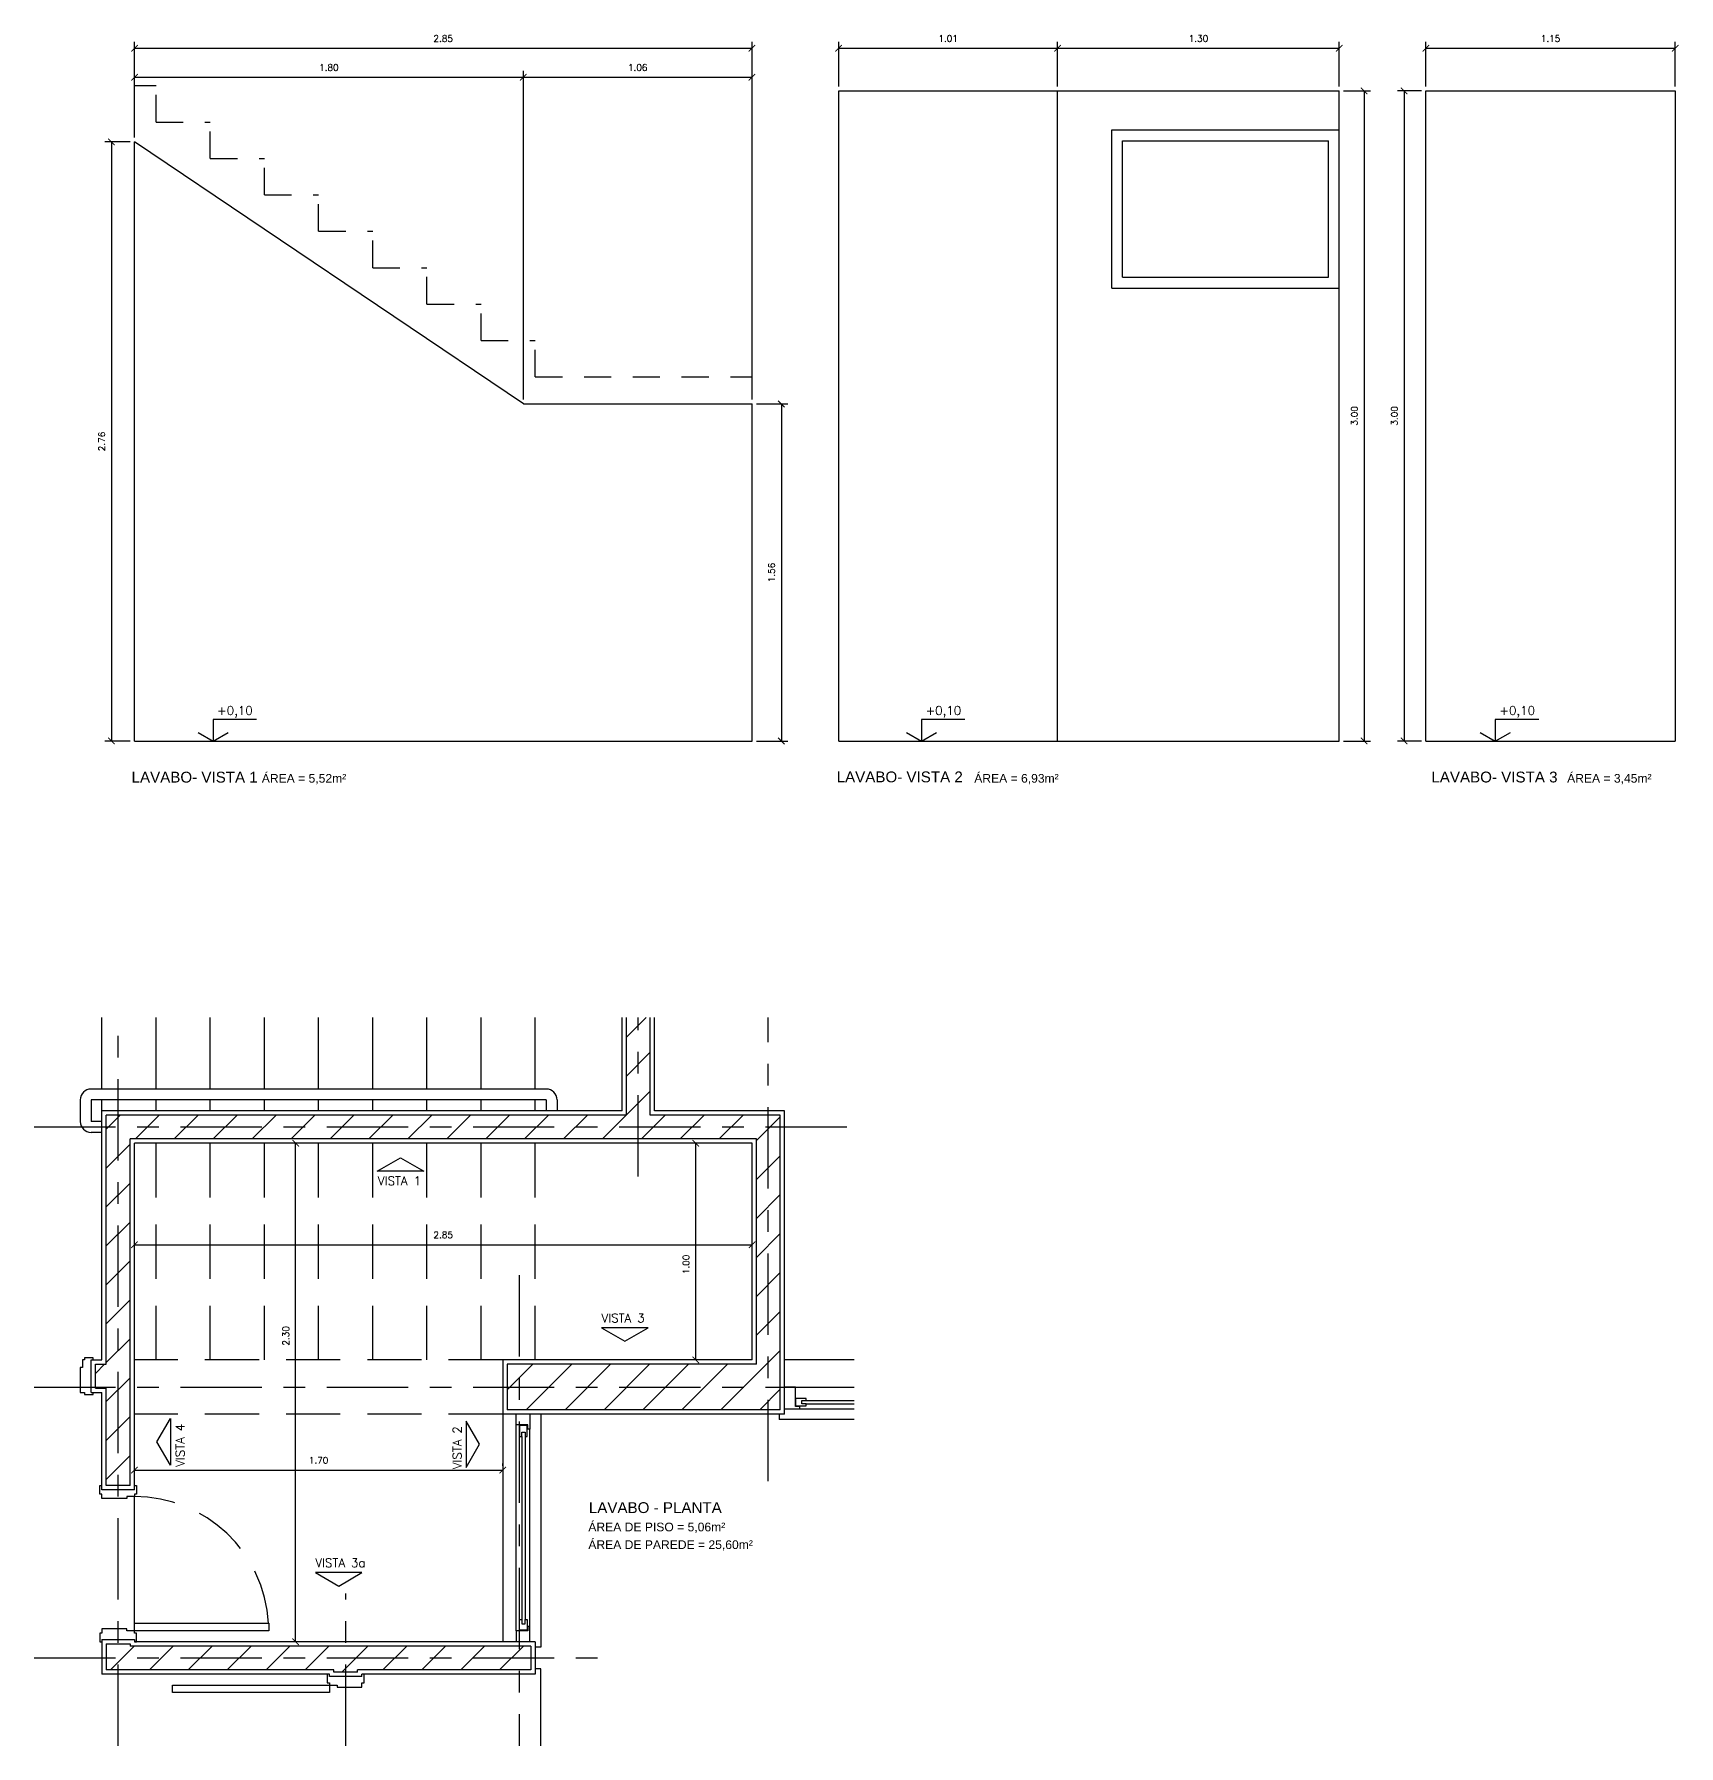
# Model space of a CAD drawing. Header units: millimetres. Extents: x 1 to 250, y 10 to 22.
# Drawn here: x 88.55 to 96.14, y 13.65 to 21.55 of the extents above; entities that cross this region are included whole.
import ezdxf

# ---------------------------------------------------------------- set-up
doc = ezdxf.new("R2010")
doc.units = ezdxf.units.MM
doc.linetypes.add('CENTER', pattern=[0.6, 0.375, -0.075, 0.075, -0.075])
doc.linetypes.add('HIDDEN', pattern=[0.375, 0.25, -0.125])
for name, color, linetype in [('ALV', 5, 'Continuous'), ('CAIX', 2, 'Continuous'), ('COTAS', 1, 'Continuous'), ('EIXOS', 141, 'CENTER'), ('HATCH', 8, 'Continuous'), ('LPROJ', 7, 'HIDDEN'), ('LVISTA01', 8, 'Continuous'), ('LVISTA02', 1, 'Continuous'), ('NOTAS', 2, 'Continuous'), ('REVEST', 2, 'Continuous')]:
    doc.layers.add(name, color=color, linetype=linetype)
doc.styles.add('60-20', font='romans.shx', dxfattribs={"height": 0.03})
doc.styles.add('60-50', font='romans.shx', dxfattribs={"height": 0.075})
doc.styles.add('80-20', font='romans.shx', dxfattribs={"height": 0.04})
doc.styles.add('ARIAL', font='arial.ttf', dxfattribs={"height": 0.05})
doc.dimstyles.new('20', dxfattribs={"dimtxt": 0.1, "dimasz": 0.075, "dimexe": 0.075, "dimexo": 0.05, "dimgap": 0.075, "dimtad": 1, "dimzin": 4, "dimdsep": 46, "dimtxsty": '60-50', "dimblk1": 'ARCHTICK', "dimblk2": 'ARCHTICK', "dimsah": 1, "dimcen": 2.5, "dimclrt": 3, "dimadec": 0, "dimazin": 0, "dimtfac": 1, "dimtmove": 2, "dimatfit": 3, "dimldrblk": 'ARCHTICK', "dimfxl": 1, "dimarcsym": 0})

# ---------------------------------------------------------------- blocks, each defined once
blk = doc.blocks.new('_ARCHTICK')
at = {"color": 0, "linetype": 'ByBlock', "const_width": 0.15}
blk.add_lwpolyline([(-0.5, -0.5), (0.5, 0.5)], dxfattribs=at)
blk = doc.blocks.new('*D58')
at = {"color": 0, "linetype": 'ByBlock'}
for p, q in [((89.0111, 21.075), (89.0111, 21.5173)), ((89.0111, 21.4873), (91.8611, 21.4873)), ((91.8611, 19.8659), (91.8611, 21.5173))]:
    blk.add_line(p, q, dxfattribs=at)
at = {"layer": 'DEFPOINTS', "color": 0, "linetype": 'ByBlock'}
for p in [(91.8611, 21.4873), (89.0111, 21.055), (91.8611, 19.8459)]:
    blk.add_point(p, dxfattribs=at)
at = {"color": 0, "linetype": 'ByBlock', "xscale": 0.03, "yscale": 0.03, "zscale": 0.03, "rotation": 180}
blk.add_blockref('_ARCHTICK', (89.0111, 21.4873), dxfattribs=at)
at = {"color": 0, "linetype": 'ByBlock', "xscale": 0.03, "yscale": 0.03, "zscale": 0.03}
blk.add_blockref('_ARCHTICK', (91.8611, 21.4873), dxfattribs=at)
at = {"color": 3, "linetype": 'ByBlock', "insert": (90.4361, 21.5323), "char_height": 0.03, "attachment_point": 5, "style": '60-20'}
blk.add_mtext('2.85', dxfattribs=at)
blk = doc.blocks.new('*D59')
at = {"color": 0, "linetype": 'ByBlock'}
for p, q in [((92.3611, 21.3109), (92.3611, 21.5173)), ((92.3611, 21.4873), (93.3711, 21.4873)), ((93.3711, 21.3109), (93.3711, 21.5173))]:
    blk.add_line(p, q, dxfattribs=at)
at = {"layer": 'DEFPOINTS', "color": 0, "linetype": 'ByBlock'}
for p in [(93.3711, 21.4873), (92.3611, 21.2909), (93.3711, 21.2909)]:
    blk.add_point(p, dxfattribs=at)
at = {"color": 0, "linetype": 'ByBlock', "xscale": 0.03, "yscale": 0.03, "zscale": 0.03, "rotation": 180}
blk.add_blockref('_ARCHTICK', (92.3611, 21.4873), dxfattribs=at)
at = {"color": 0, "linetype": 'ByBlock', "xscale": 0.03, "yscale": 0.03, "zscale": 0.03}
blk.add_blockref('_ARCHTICK', (93.3711, 21.4873), dxfattribs=at)
at = {"color": 3, "linetype": 'ByBlock', "insert": (92.8661, 21.5323), "char_height": 0.03, "attachment_point": 5, "style": '60-20'}
blk.add_mtext('1.01', dxfattribs=at)
blk = doc.blocks.new('*D60')
at = {"color": 0, "linetype": 'ByBlock'}
for p, q in [((93.3711, 21.4873), (94.6711, 21.4873)), ((94.6711, 21.3109), (94.6711, 21.5173))]:
    blk.add_line(p, q, dxfattribs=at)
at = {"layer": 'DEFPOINTS', "color": 0, "linetype": 'ByBlock'}
for p in [(94.6711, 21.4873), (93.3711, 21.2909), (94.6711, 21.2909)]:
    blk.add_point(p, dxfattribs=at)
at = {"color": 0, "linetype": 'ByBlock', "xscale": 0.03, "yscale": 0.03, "zscale": 0.03, "rotation": 180}
blk.add_blockref('_ARCHTICK', (93.3711, 21.4873), dxfattribs=at)
at = {"color": 0, "linetype": 'ByBlock', "xscale": 0.03, "yscale": 0.03, "zscale": 0.03}
blk.add_blockref('_ARCHTICK', (94.6711, 21.4873), dxfattribs=at)
at = {"color": 3, "linetype": 'ByBlock', "insert": (94.0211, 21.5323), "char_height": 0.03, "attachment_point": 5, "style": '60-20'}
blk.add_mtext('1.30', dxfattribs=at)
blk = doc.blocks.new('*D61')
at = {"color": 0, "linetype": 'ByBlock'}
for p, q in [((95.1711, 21.3109), (95.1711, 21.5173)), ((95.1711, 21.4873), (96.3211, 21.4873)), ((96.3211, 21.3109), (96.3211, 21.5173))]:
    blk.add_line(p, q, dxfattribs=at)
at = {"layer": 'DEFPOINTS', "color": 0, "linetype": 'ByBlock'}
for p in [(96.3211, 21.4873), (95.1711, 21.2909), (96.3211, 21.2909)]:
    blk.add_point(p, dxfattribs=at)
at = {"color": 0, "linetype": 'ByBlock', "xscale": 0.03, "yscale": 0.03, "zscale": 0.03, "rotation": 180}
blk.add_blockref('_ARCHTICK', (95.1711, 21.4873), dxfattribs=at)
at = {"color": 0, "linetype": 'ByBlock', "xscale": 0.03, "yscale": 0.03, "zscale": 0.03}
blk.add_blockref('_ARCHTICK', (96.3211, 21.4873), dxfattribs=at)
at = {"color": 3, "linetype": 'ByBlock', "insert": (95.7461, 21.5323), "char_height": 0.03, "attachment_point": 5, "style": '60-20'}
blk.add_mtext('1.15', dxfattribs=at)
blk = doc.blocks.new('*D108')
at = {"color": 0, "linetype": 'ByBlock'}
for p, q in [((89.0111, 21.075), (89.0111, 21.3835)), ((89.0111, 21.3535), (90.8059, 21.3535)), ((90.8059, 19.8659), (90.8059, 21.3835))]:
    blk.add_line(p, q, dxfattribs=at)
at = {"layer": 'DEFPOINTS', "color": 0, "linetype": 'ByBlock'}
for p in [(90.8059, 21.3535), (89.0111, 21.055), (90.8059, 19.8459)]:
    blk.add_point(p, dxfattribs=at)
at = {"color": 0, "linetype": 'ByBlock', "xscale": 0.03, "yscale": 0.03, "zscale": 0.03, "rotation": 180}
blk.add_blockref('_ARCHTICK', (89.0111, 21.3535), dxfattribs=at)
at = {"color": 0, "linetype": 'ByBlock', "xscale": 0.03, "yscale": 0.03, "zscale": 0.03}
blk.add_blockref('_ARCHTICK', (90.8059, 21.3535), dxfattribs=at)
at = {"color": 3, "linetype": 'ByBlock', "insert": (89.9085, 21.3985), "char_height": 0.03, "attachment_point": 5, "style": '60-20'}
blk.add_mtext('1.80', dxfattribs=at)
blk = doc.blocks.new('*D109')
at = {"color": 0, "linetype": 'ByBlock'}
for p, q in [((90.8059, 21.3535), (91.8611, 21.3535)), ((91.8611, 19.8659), (91.8611, 21.3835))]:
    blk.add_line(p, q, dxfattribs=at)
at = {"layer": 'DEFPOINTS', "color": 0, "linetype": 'ByBlock'}
for p in [(91.8611, 21.3535), (90.8059, 19.8459), (91.8611, 19.8459)]:
    blk.add_point(p, dxfattribs=at)
at = {"color": 0, "linetype": 'ByBlock', "xscale": 0.03, "yscale": 0.03, "zscale": 0.03, "rotation": 180}
blk.add_blockref('_ARCHTICK', (90.8059, 21.3535), dxfattribs=at)
at = {"color": 0, "linetype": 'ByBlock', "xscale": 0.03, "yscale": 0.03, "zscale": 0.03}
blk.add_blockref('_ARCHTICK', (91.8611, 21.3535), dxfattribs=at)
at = {"color": 3, "linetype": 'ByBlock', "insert": (91.3335, 21.3985), "char_height": 0.03, "attachment_point": 5, "style": '60-20'}
blk.add_mtext('1.06', dxfattribs=at)
blk = doc.blocks.new('*D129')
at = {"color": 0, "linetype": 'ByBlock'}
for p, q in [((89.735, 16.4351), (89.725, 16.4351)), ((89.755, 14.1351), (89.755, 16.4351)), ((89.735, 14.1351), (89.725, 14.1351))]:
    blk.add_line(p, q, dxfattribs=at)
at = {"layer": 'DEFPOINTS', "color": 0, "linetype": 'ByBlock'}
for p in [(89.755, 16.4351), (89.755, 16.4351), (89.755, 14.1351)]:
    blk.add_point(p, dxfattribs=at)
at = {"color": 0, "linetype": 'ByBlock', "xscale": 0.03, "yscale": 0.03, "zscale": 0.03}
for p, rotation in [((89.755, 16.4351), 90), ((89.755, 14.1351), 270)]:
    blk.add_blockref('_ARCHTICK', p, dxfattribs=dict(at, rotation=rotation))
at = {"color": 3, "linetype": 'ByBlock', "insert": (89.71, 15.5461), "char_height": 0.03, "attachment_point": 5, "rotation": 90, "style": '60-20'}
blk.add_mtext('2.30', dxfattribs=at)
blk = doc.blocks.new('*D130')
at = {"color": 0, "linetype": 'ByBlock'}
for p, q in [((91.5815, 16.4351), (91.5715, 16.4351)), ((91.6015, 15.4351), (91.6015, 16.4351)), ((91.5815, 15.4351), (91.5715, 15.4351))]:
    blk.add_line(p, q, dxfattribs=at)
at = {"layer": 'DEFPOINTS', "color": 0, "linetype": 'ByBlock'}
for p in [(91.6015, 16.4351), (91.6015, 16.4351), (91.6015, 15.4351)]:
    blk.add_point(p, dxfattribs=at)
at = {"color": 0, "linetype": 'ByBlock', "xscale": 0.03, "yscale": 0.03, "zscale": 0.03}
for p, rotation in [((91.6015, 16.4351), 90), ((91.6015, 15.4351), 270)]:
    blk.add_blockref('_ARCHTICK', p, dxfattribs=dict(at, rotation=rotation))
at = {"color": 3, "linetype": 'ByBlock', "insert": (91.5565, 15.8759), "char_height": 0.03, "attachment_point": 5, "rotation": 90, "style": '60-20'}
blk.add_mtext('1.00', dxfattribs=at)
blk = doc.blocks.new('*D131')
at = {"color": 0, "linetype": 'ByBlock'}
for p, q in [((89.0111, 15.9869), (89.0111, 15.9969)), ((89.0111, 15.9669), (91.8611, 15.9669)), ((91.8611, 15.9869), (91.8611, 15.9969))]:
    blk.add_line(p, q, dxfattribs=at)
at = {"layer": 'DEFPOINTS', "color": 0, "linetype": 'ByBlock'}
for p in [(89.0111, 15.9669), (91.8611, 15.9669), (91.8611, 15.9669)]:
    blk.add_point(p, dxfattribs=at)
at = {"color": 0, "linetype": 'ByBlock', "xscale": 0.03, "yscale": 0.03, "zscale": 0.03, "rotation": 180}
blk.add_blockref('_ARCHTICK', (89.0111, 15.9669), dxfattribs=at)
at = {"color": 0, "linetype": 'ByBlock', "xscale": 0.03, "yscale": 0.03, "zscale": 0.03}
blk.add_blockref('_ARCHTICK', (91.8611, 15.9669), dxfattribs=at)
at = {"color": 3, "linetype": 'ByBlock', "insert": (90.4361, 16.0119), "char_height": 0.03, "attachment_point": 5, "style": '60-20'}
blk.add_mtext('2.85', dxfattribs=at)
blk = doc.blocks.new('*D132')
at = {"color": 0, "linetype": 'ByBlock'}
for p, q in [((89.0111, 14.9471), (89.0111, 14.9571)), ((89.0111, 14.9271), (90.7111, 14.9271)), ((90.7111, 14.9471), (90.7111, 14.9571))]:
    blk.add_line(p, q, dxfattribs=at)
at = {"layer": 'DEFPOINTS', "color": 0, "linetype": 'ByBlock'}
for p in [(89.0111, 14.9271), (90.7111, 14.9271), (90.7111, 14.9271)]:
    blk.add_point(p, dxfattribs=at)
at = {"color": 0, "linetype": 'ByBlock', "xscale": 0.03, "yscale": 0.03, "zscale": 0.03, "rotation": 180}
blk.add_blockref('_ARCHTICK', (89.0111, 14.9271), dxfattribs=at)
at = {"color": 0, "linetype": 'ByBlock', "xscale": 0.03, "yscale": 0.03, "zscale": 0.03}
blk.add_blockref('_ARCHTICK', (90.7111, 14.9271), dxfattribs=at)
at = {"color": 3, "linetype": 'ByBlock', "insert": (89.8611, 14.9721), "char_height": 0.03, "attachment_point": 5, "style": '60-20'}
blk.add_mtext('1.70', dxfattribs=at)
blk = doc.blocks.new('*D177')
at = {"color": 0, "linetype": 'ByBlock'}
for p, q in [((88.9911, 21.055), (88.875, 21.055)), ((88.905, 21.055), (88.905, 18.2909)), ((88.9911, 18.2909), (88.875, 18.2909))]:
    blk.add_line(p, q, dxfattribs=at)
at = {"layer": 'DEFPOINTS', "color": 0, "linetype": 'ByBlock'}
for p in [(89.0111, 21.055), (88.905, 18.2909), (89.0111, 18.2909)]:
    blk.add_point(p, dxfattribs=at)
at = {"color": 0, "linetype": 'ByBlock', "xscale": 0.03, "yscale": 0.03, "zscale": 0.03}
for p, rotation in [((88.905, 21.055), 90), ((88.905, 18.2909), 270)]:
    blk.add_blockref('_ARCHTICK', p, dxfattribs=dict(at, rotation=rotation))
at = {"color": 3, "linetype": 'ByBlock', "insert": (88.86, 19.6729), "char_height": 0.03, "attachment_point": 5, "rotation": 90, "style": '60-20'}
blk.add_mtext('2.76', dxfattribs=at)
blk = doc.blocks.new('*D178')
at = {"color": 0, "linetype": 'ByBlock'}
for p, q in [((91.8811, 19.8459), (92.0264, 19.8459)), ((91.9964, 19.8459), (91.9964, 18.2909)), ((91.8811, 18.2909), (92.0264, 18.2909))]:
    blk.add_line(p, q, dxfattribs=at)
at = {"layer": 'DEFPOINTS', "color": 0, "linetype": 'ByBlock'}
for p in [(91.8611, 19.8459), (91.8611, 18.2909), (91.9964, 18.2909)]:
    blk.add_point(p, dxfattribs=at)
at = {"color": 0, "linetype": 'ByBlock', "xscale": 0.03, "yscale": 0.03, "zscale": 0.03}
for p, rotation in [((91.9964, 19.8459), 90), ((91.9964, 18.2909), 270)]:
    blk.add_blockref('_ARCHTICK', p, dxfattribs=dict(at, rotation=rotation))
at = {"color": 3, "linetype": 'ByBlock', "insert": (91.9514, 19.0684), "char_height": 0.03, "attachment_point": 5, "rotation": 90, "style": '60-20'}
blk.add_mtext('1.56', dxfattribs=at)
blk = doc.blocks.new('*D179')
at = {"color": 0, "linetype": 'ByBlock'}
for p, q in [((94.6911, 21.2909), (94.8156, 21.2909)), ((94.7856, 21.2909), (94.7856, 18.2909)), ((94.6911, 18.2909), (94.8156, 18.2909))]:
    blk.add_line(p, q, dxfattribs=at)
at = {"layer": 'DEFPOINTS', "color": 0, "linetype": 'ByBlock'}
for p in [(94.6711, 21.2909), (94.6711, 18.2909), (94.7856, 18.2909)]:
    blk.add_point(p, dxfattribs=at)
at = {"color": 0, "linetype": 'ByBlock', "xscale": 0.03, "yscale": 0.03, "zscale": 0.03}
for p, rotation in [((94.7856, 21.2909), 90), ((94.7856, 18.2909), 270)]:
    blk.add_blockref('_ARCHTICK', p, dxfattribs=dict(at, rotation=rotation))
at = {"color": 3, "linetype": 'ByBlock', "insert": (94.7406, 19.7909), "char_height": 0.03, "attachment_point": 5, "rotation": 90, "style": '60-20'}
blk.add_mtext('3.00', dxfattribs=at)
blk = doc.blocks.new('*D183')
at = {"color": 0, "linetype": 'ByBlock'}
for p, q in [((95.1511, 21.2909), (95.0403, 21.2909)), ((95.0703, 21.2909), (95.0703, 18.2909)), ((95.1511, 18.2909), (95.0403, 18.2909))]:
    blk.add_line(p, q, dxfattribs=at)
at = {"layer": 'DEFPOINTS', "color": 0, "linetype": 'ByBlock'}
for p in [(95.1711, 21.2909), (95.0703, 18.2909), (95.1711, 18.2909)]:
    blk.add_point(p, dxfattribs=at)
at = {"color": 0, "linetype": 'ByBlock', "xscale": 0.03, "yscale": 0.03, "zscale": 0.03}
for p, rotation in [((95.0703, 21.2909), 90), ((95.0703, 18.2909), 270)]:
    blk.add_blockref('_ARCHTICK', p, dxfattribs=dict(at, rotation=rotation))
at = {"color": 3, "linetype": 'ByBlock', "insert": (95.0253, 19.7909), "char_height": 0.03, "attachment_point": 5, "rotation": 90, "style": '60-20'}
blk.add_mtext('3.00', dxfattribs=at)

msp = doc.modelspace()

# ---------------------------------------------------------------- hatches: boundary and pattern name
at = {"layer": 'HATCH'}
h = msp.add_hatch(dxfattribs=at)
h.set_pattern_fill('ANSI31', color=256, scale=0.04, style=0)
h.paths.add_polyline_path([(91.9911, 16.5651), (91.3911, 16.5651), (91.3911, 17.0157), (91.2811, 17.0157), (91.2811, 16.5651), (88.8811, 16.5651), (88.8811, 15.4151), (88.8311, 15.4151), (88.8311, 15.3051), (88.8811, 15.3051), (88.8811, 14.8551), (88.9911, 14.8551), (88.9911, 16.4551), (91.8811, 16.4551), (91.8811, 15.4151), (90.7311, 15.4151), (90.7311, 15.2051), (91.9911, 15.2051)])
h.paths.add_polyline_path([(90.8411, 14.1151), (88.9911, 14.1151), (88.9911, 14.1251), (88.8811, 14.1251), (88.8811, 14.0051), (89.9311, 14.0051), (89.9311, 13.9951), (90.0411, 13.9951), (90.0411, 14.0051), (90.8411, 14.0051)])

# ---------------------------------------------------------------- linework, layer by layer
at = {"layer": 'ALV'}
for p, q in [((91.2811, 16.5651), (91.2811, 17.0157)), ((91.3911, 16.5651), (91.3911, 17.0157)), ((88.8811, 15.4151), (88.8811, 16.5651)), ((91.2811, 16.5651), (88.8811, 16.5651)), ((91.9911, 16.5651), (91.3911, 16.5651)), ((91.9911, 15.2051), (91.9911, 16.5651)), ((88.9911, 14.8551), (88.9911, 16.4551)), ((91.8811, 16.4551), (88.9911, 16.4551)), ((91.8811, 15.4151), (91.8811, 16.4551)), ((88.8311, 15.4151), (88.8811, 15.4151)), ((88.8311, 15.3051), (88.8311, 15.4151)), ((91.8811, 15.4151), (90.7311, 15.4151)), ((90.7311, 15.4151), (90.7311, 15.2051)), ((88.8311, 15.3051), (88.8811, 15.3051)), ((88.8811, 14.8551), (88.8811, 15.3051)), ((91.9911, 15.2051), (90.7311, 15.2051)), ((88.9911, 14.8551), (88.8811, 14.8551)), ((88.8811, 14.1251), (88.9911, 14.1251)), ((88.8811, 14.1251), (88.8811, 14.0051)), ((88.9911, 14.1251), (88.9911, 14.1151)), ((90.8411, 14.1151), (88.9911, 14.1151)), ((90.8411, 14.1151), (90.8411, 14.0051)), ((89.9311, 14.0051), (88.8811, 14.0051)), ((89.9311, 13.9951), (89.9311, 14.0051)), ((90.0411, 13.9951), (89.9311, 13.9951)), ((90.8411, 14.0051), (90.0411, 14.0051)), ((90.0411, 13.9951), (90.0411, 14.0051))]:
    msp.add_line(p, q, dxfattribs=at)
at = {"layer": 'CAIX'}
for p, q in [((90.9111, 16.6851), (88.8111, 16.6851)), ((88.7611, 16.6351), (88.7611, 16.5351)), ((90.9111, 16.6351), (88.8111, 16.6351)), ((88.8111, 16.6351), (88.8111, 16.5351)), ((90.9111, 16.6351), (90.9111, 16.5851)), ((90.9611, 16.6351), (90.9611, 16.5851)), ((88.8611, 16.5351), (88.8111, 16.5351)), ((88.8611, 16.4851), (88.8111, 16.4851)), ((92.1111, 15.2576), (92.0611, 15.2576)), ((92.0611, 15.2576), (92.0611, 15.2226)), ((92.0911, 15.2326), (92.0911, 15.2476)), ((92.0911, 15.2476), (92.1111, 15.2476)), ((92.1111, 15.2476), (92.1111, 15.2576)), ((92.1111, 15.2476), (92.3331, 15.2476)), ((92.0611, 15.2226), (92.1111, 15.2226)), ((92.1111, 15.2326), (92.0911, 15.2326)), ((92.1111, 15.2326), (92.3331, 15.2326)), ((92.1111, 15.2226), (92.1111, 15.2326)), ((90.7986, 15.0824), (90.7986, 14.2379)), ((90.8136, 15.0824), (90.8136, 14.2379))]:
    msp.add_line(p, q, dxfattribs=at)
at = {"layer": 'CAIX', "color": 1}
for p, q in [((92.0611, 15.3101), (92.3331, 15.3101)), ((92.0811, 15.2101), (92.3331, 15.2101)), ((90.7734, 14.1851), (90.7734, 15.1351)), ((90.8361, 14.2051), (90.8361, 15.1151))]:
    msp.add_line(p, q, dxfattribs=at)
at = {"layer": 'CAIX'}
for points in [[(88.8211, 15.4351), (88.8211, 15.4451), (88.7811, 15.4451), (88.7811, 15.4351), (88.7711, 15.4351), (88.7711, 15.4001), (88.7611, 15.4001), (88.7611, 15.2851), (88.7811, 15.2851), (88.7811, 15.2751), (88.8211, 15.2751), (88.8211, 15.2851)], [(92.0111, 15.2101), (92.0811, 15.2101), (92.0811, 15.2201), (92.0611, 15.2201), (92.0611, 15.3101), (92.0111, 15.3101)], [(90.8361, 15.1851), (90.8361, 15.1151), (90.8261, 15.1151), (90.8261, 15.1351), (90.7734, 15.1351), (90.7734, 15.1851)], [(89.0111, 14.8551), (89.0211, 14.8551), (89.0211, 14.8151), (89.0111, 14.8151), (89.0111, 14.8051), (88.9761, 14.8051), (88.9761, 14.7951), (88.8611, 14.7951), (88.8611, 14.8151), (88.8511, 14.8151), (88.8511, 14.8551), (88.8611, 14.8551)], [(89.0111, 14.1851), (89.0111, 14.2201), (89.632, 14.2201), (89.632, 14.1851), (89.0111, 14.1851)], [(89.0111, 14.1351), (89.0211, 14.1351), (89.0211, 14.1751), (89.0111, 14.1751), (89.0111, 14.1851), (88.9761, 14.1851), (88.9761, 14.1951), (88.8611, 14.1951), (88.8611, 14.1751), (88.8511, 14.1751), (88.8511, 14.1351), (88.8611, 14.1351)], [(90.8361, 14.1351), (90.8361, 14.2051), (90.8261, 14.2051), (90.8261, 14.1851), (90.7734, 14.1851), (90.7734, 14.1351)], [(89.9111, 13.9851), (89.9011, 13.9851), (89.9011, 13.9451), (89.9111, 13.9451), (89.9111, 13.9351), (89.9461, 13.9351), (89.9461, 13.9251), (90.0611, 13.9251), (90.0611, 13.9451), (90.0711, 13.9451), (90.0711, 13.9851), (90.0611, 13.9851)], [(89.9111, 13.9351), (89.9111, 13.9001), (89.187, 13.9001), (89.187, 13.9351), (89.9111, 13.9351)]]:
    msp.add_lwpolyline(points, dxfattribs=at)
for points in [[(90.7886, 15.1324), (90.7886, 15.0824), (90.7986, 15.0824), (90.7986, 15.1024), (90.8136, 15.1024), (90.8136, 15.0824), (90.8236, 15.0824), (90.8236, 15.1324)], [(90.7886, 14.1879), (90.7886, 14.2379), (90.7986, 14.2379), (90.7986, 14.2179), (90.8136, 14.2179), (90.8136, 14.2379), (90.8236, 14.2379), (90.8236, 14.1879)]]:
    msp.add_lwpolyline(points, close=True, dxfattribs=at)
for centre, start, end in [((88.8111, 16.6351), 90, 180), ((90.9111, 16.6351), 360, 90), ((88.8111, 16.5351), 180, 270)]:
    msp.add_arc(centre, 0.05, start, end, dxfattribs=at)
at = {"layer": 'CAIX', "color": 8, "linetype": 'HIDDEN'}
msp.add_arc((89.0111, 14.1851), 0.62, 3.23615, 90, dxfattribs=at)
at = {"layer": 'EIXOS'}
for p, q in [((88.9361, 13.6549), (88.9361, 17.0157)), ((91.3361, 16.2811), (91.3361, 17.0157)), ((91.9361, 14.8759), (91.9361, 17.0157)), ((88.5487, 16.5101), (92.3331, 16.5101)), ((90.7861, 15.8257), (90.7861, 13.6549)), ((88.5487, 15.3101), (92.3331, 15.3101)), ((89.9861, 13.6549), (89.9861, 14.3567)), ((88.5487, 14.0601), (91.1818, 14.0601))]:
    msp.add_line(p, q, dxfattribs=at)
at = {"layer": 'LPROJ', "ltscale": 0.5}
for p, q in [((89.0111, 21.3149), (89.1111, 21.3149)), ((89.1111, 21.1469), (89.1111, 21.3149)), ((89.1111, 21.1469), (89.3611, 21.1469)), ((89.3611, 20.9789), (89.3611, 21.1469)), ((89.3611, 20.9789), (89.6111, 20.9789)), ((89.6111, 20.8109), (89.6111, 20.9789)), ((89.6111, 20.8109), (89.8611, 20.8109)), ((89.8611, 20.6429), (89.8611, 20.8109)), ((89.8611, 20.6429), (90.1111, 20.6429)), ((90.1111, 20.4749), (90.1111, 20.6429)), ((90.1111, 20.4749), (90.3611, 20.4749)), ((90.3611, 20.3069), (90.3611, 20.4749)), ((90.3611, 20.3069), (90.6111, 20.3069)), ((90.6111, 20.1389), (90.6111, 20.3069)), ((90.6111, 20.1389), (90.8611, 20.1389)), ((90.8611, 19.9709), (90.8611, 20.1389)), ((90.8611, 19.9709), (91.8611, 19.9709))]:
    msp.add_line(p, q, dxfattribs=at)
at = {"layer": 'LPROJ'}
for p, q in [((89.1111, 15.4351), (89.1111, 16.4351)), ((89.3611, 15.4351), (89.3611, 16.4351)), ((89.6111, 15.4351), (89.6111, 16.4351)), ((89.8611, 15.4351), (89.8611, 16.4351)), ((90.1111, 15.4351), (90.1111, 16.4351)), ((90.3611, 15.4351), (90.3611, 16.4351)), ((90.6111, 15.4351), (90.6111, 16.4351)), ((90.8611, 15.4351), (90.8611, 16.4351)), ((90.7111, 15.4351), (89.0111, 15.4351)), ((90.7111, 15.1851), (89.0111, 15.1851))]:
    msp.add_line(p, q, dxfattribs=at)
at = {"layer": 'LVISTA01'}
for p, q in [((93.5711, 21.0609), (94.5211, 21.0609)), ((93.5711, 20.4309), (93.5711, 21.0609)), ((94.5211, 20.4309), (94.5211, 21.0609)), ((93.5711, 20.4309), (94.5211, 20.4309))]:
    msp.add_line(p, q, dxfattribs=at)
at = {"layer": 'LVISTA02'}
for p, q in [((93.5211, 20.3809), (93.5211, 21.1109)), ((93.5211, 21.1109), (94.5711, 21.1109)), ((93.5211, 20.3809), (94.5711, 20.3809)), ((88.8611, 16.6851), (88.8611, 17.0157)), ((89.1111, 16.6851), (89.1111, 17.0157)), ((89.3611, 16.6851), (89.3611, 17.0157)), ((89.6111, 16.6851), (89.6111, 17.0157)), ((89.8611, 16.6851), (89.8611, 17.0157)), ((90.1111, 16.6851), (90.1111, 17.0157)), ((90.3611, 16.6851), (90.3611, 17.0157)), ((90.6111, 16.6851), (90.6111, 17.0157)), ((90.8611, 16.6851), (90.8611, 17.0157)), ((88.8611, 16.5851), (88.8611, 16.6351)), ((89.1111, 16.5851), (89.1111, 16.6351)), ((89.3611, 16.5851), (89.3611, 16.6351)), ((89.6111, 16.5851), (89.6111, 16.6351)), ((89.8611, 16.5851), (89.8611, 16.6351)), ((90.1111, 16.5851), (90.1111, 16.6351)), ((90.3611, 16.5851), (90.3611, 16.6351)), ((90.6111, 16.5851), (90.6111, 16.6351)), ((90.8611, 16.5851), (90.8611, 16.6351)), ((92.3331, 15.4351), (92.0111, 15.4351)), ((90.7111, 15.1851), (90.7111, 14.1351)), ((90.8861, 15.1851), (90.8861, 14.1101)), ((91.9861, 15.1851), (91.9861, 15.1601)), ((92.3331, 15.1601), (91.9861, 15.1601)), ((89.0111, 14.2201), (89.0111, 14.8051)), ((90.8861, 14.1101), (90.8611, 14.1101)), ((90.8861, 14.0101), (90.8611, 14.0101)), ((90.8861, 13.6549), (90.8861, 14.0101))]:
    msp.add_line(p, q, dxfattribs=at)
at = {"layer": 'NOTAS', "color": 3}
for points in [[(89.3045, 18.3309), (89.3737, 18.2909), (89.443, 18.3309)], [(92.5738, 18.3309), (92.6431, 18.2909), (92.7124, 18.3309)], [(95.2219, 18.3309), (95.2912, 18.2909), (95.3605, 18.3309)]]:
    msp.add_lwpolyline(points, dxfattribs=at)
at = {"layer": 'NOTAS'}
for points in [[(89.5737, 18.3909), (89.3737, 18.3909), (89.3737, 18.2909)], [(92.8431, 18.3909), (92.6431, 18.3909), (92.6431, 18.2909)], [(95.4912, 18.3909), (95.2912, 18.3909), (95.2912, 18.2909)]]:
    msp.add_lwpolyline(points, dxfattribs=at)
for points in [[(90.1317, 16.3063), (90.239, 16.3683), (90.3464, 16.3063)], [(91.167, 15.5831), (91.2744, 15.5211), (91.3817, 15.5831)], [(89.1769, 14.9497), (89.1149, 15.057), (89.1769, 15.1644)], [(90.5414, 14.9386), (90.6034, 15.046), (90.5414, 15.1533)], [(89.8462, 14.4539), (89.9536, 14.3919), (90.061, 14.4539)]]:
    msp.add_lwpolyline(points, close=True, dxfattribs=at)
at = {"layer": 'REVEST'}
for p, q in [((92.2611, 18.2909), (92.2611, 21.2909)), ((92.2611, 21.2909), (94.5711, 21.2909)), ((93.2711, 18.2909), (93.2711, 21.2909)), ((94.5711, 18.2909), (94.5711, 21.2909)), ((94.9711, 18.2909), (94.9711, 21.2909)), ((94.9711, 21.2909), (96.1211, 21.2909)), ((96.1211, 21.2909), (96.1211, 18.2909)), ((89.0111, 18.2909), (89.0111, 21.055)), ((90.8059, 19.8459), (89.0111, 21.055)), ((90.8059, 19.8459), (91.8611, 19.8459)), ((91.8611, 18.2909), (91.8611, 19.8459)), ((89.0111, 18.2909), (91.8611, 18.2909)), ((92.2611, 18.2909), (94.5711, 18.2909)), ((94.9711, 18.2909), (96.1211, 18.2909)), ((91.2611, 16.5851), (91.2611, 17.0157)), ((91.4111, 16.5851), (91.4111, 17.0157)), ((91.2611, 16.5851), (88.8611, 16.5851)), ((88.8611, 15.4351), (88.8611, 16.5851)), ((92.0111, 16.5851), (91.4111, 16.5851)), ((92.0111, 15.1851), (92.0111, 16.5851)), ((91.8611, 16.4351), (89.0111, 16.4351)), ((89.0111, 14.8351), (89.0111, 16.4351)), ((91.8611, 15.4351), (91.8611, 16.4351)), ((88.8111, 15.2851), (88.8111, 15.4351)), ((88.8111, 15.4351), (88.8611, 15.4351)), ((91.8611, 15.4351), (90.7111, 15.4351)), ((90.7111, 15.4351), (90.7111, 15.1851)), ((88.8111, 15.2851), (88.8611, 15.2851)), ((88.8611, 14.8351), (88.8611, 15.2851)), ((92.0111, 15.1851), (90.7111, 15.1851)), ((89.0111, 14.8351), (88.8611, 14.8351)), ((88.8611, 14.1451), (88.8611, 13.9851)), ((88.8611, 14.1451), (89.0111, 14.1451)), ((89.0111, 14.1451), (89.0111, 14.1351)), ((90.8611, 14.1351), (89.0111, 14.1351)), ((90.8611, 14.1351), (90.8611, 13.9851)), ((89.9111, 13.9851), (88.8611, 13.9851)), ((89.9111, 13.9751), (89.9111, 13.9851)), ((90.8611, 13.9851), (90.0611, 13.9851)), ((90.0611, 13.9751), (90.0611, 13.9851)), ((90.0611, 13.9751), (89.9111, 13.9751))]:
    msp.add_line(p, q, dxfattribs=at)

# ---------------------------------------------------------------- texts
at = {"layer": 'NOTAS', "color": 3, "style": '80-20'}
for s, p in [('+0,10', (89.3924, 18.4117)), ('+0,10', (92.6617, 18.4117)), ('+0,10', (95.3098, 18.4117)), ('VISTA 1', (90.1347, 16.2414)), ('VISTA 3', (91.1667, 15.6083)), ('VISTA 3a', (89.8459, 14.4791))]:
    msp.add_text(s, height=0.04, dxfattribs=at).set_placement(p)
at = {"layer": 'NOTAS', "style": 'ARIAL'}
for s, height, p in [('LAVABO- VISTA 1', 0.05, (88.9979, 18.0991)), ('ÁREA = 5,52m²', 0.04, (89.5988, 18.0987)), ('LAVABO- VISTA 2', 0.05, (92.2516, 18.1003)), ('ÁREA = 6,93m²', 0.04, (92.8866, 18.0987)), ('LAVABO- VISTA 3', 0.05, (94.9961, 18.0997)), ('ÁREA = 3,45m²', 0.04, (95.6225, 18.0987)), ('LAVABO - PLANTA', 0.05, (91.1081, 14.7287)), ('ÁREA DE PISO = 5,06m²', 0.04, (91.1057, 14.6443)), ('ÁREA DE PAREDE = 25,60m²', 0.04, (91.1057, 14.5628))]:
    msp.add_text(s, height=height, dxfattribs=at).set_placement(p)
at = {"layer": 'NOTAS', "color": 3, "style": '80-20'}
for s, p in [('VISTA 4', (89.2418, 14.9417)), ('VISTA 2', (90.5204, 14.9306))]:
    msp.add_text(s, height=0.04, rotation=90, dxfattribs=at).set_placement(p)

# ---------------------------------------------------------------- dimensions: what is measured, and where the dimension line sits
at = {"layer": 'COTAS'}
for base, p1, p2, override, picture, middle in [((91.8611, 21.4873), (89.0111, 21.055), (91.8611, 19.8459), {"dimtxt": 0.02, "dimasz": 0.03, "dimexe": 0.03, "dimexo": 0.02, "dimgap": 0.03, "dimtxsty": '60-20'}, '*D58', (90.4361, 21.5323)), ((90.8059, 21.3535), (89.0111, 21.055), (90.8059, 19.8459), {"dimtxt": 0.02, "dimasz": 0.03, "dimexe": 0.03, "dimexo": 0.02, "dimgap": 0.03, "dimtxsty": '60-20'}, '*D108', (89.9085, 21.3985)), ((91.8611, 21.3535), (90.8059, 19.8459), (91.8611, 19.8459), {"dimtxt": 0.02, "dimasz": 0.03, "dimexe": 0.03, "dimexo": 0.02, "dimgap": 0.03, "dimtxsty": '60-20', "dimse1": 1}, '*D109', (91.3335, 21.3985)), ((91.8611, 15.9669), (89.0111, 15.9669), (91.8611, 15.9669), {"dimtxt": 0.02, "dimasz": 0.03, "dimexe": 0.03, "dimexo": 0.02, "dimgap": 0.03, "dimtxsty": '60-20'}, '*D131', (90.4361, 16.0119)), ((90.7111, 14.9271), (89.0111, 14.9271), (90.7111, 14.9271), {"dimtxt": 0.02, "dimasz": 0.03, "dimexe": 0.03, "dimexo": 0.02, "dimgap": 0.03, "dimtxsty": '60-20'}, '*D132', (89.8611, 14.9721))]:
    dim = msp.add_linear_dim(base=base, p1=p1, p2=p2, dimstyle='20', override=override, dxfattribs=at)
    dim.commit()
    dim.dimension.update_dxf_attribs({"geometry": picture, "text_midpoint": middle})
for base, p1, p2, override, picture, middle, set_off in [((93.2711, 21.4873), (92.2611, 21.2909), (93.2711, 21.2909), {"dimtxt": 0.02, "dimasz": 0.03, "dimexe": 0.03, "dimexo": 0.02, "dimgap": 0.03, "dimtxsty": '60-20'}, '*D59', (92.7661, 21.5323), (-0.1, 0)), ((94.5711, 21.4873), (93.2711, 21.2909), (94.5711, 21.2909), {"dimtxt": 0.02, "dimasz": 0.03, "dimexe": 0.03, "dimexo": 0.02, "dimgap": 0.03, "dimtxsty": '60-20', "dimse1": 1}, '*D60', (93.9211, 21.5323), (-0.1, 0)), ((96.1211, 21.4873), (94.9711, 21.2909), (96.1211, 21.2909), {"dimtxt": 0.02, "dimasz": 0.03, "dimexe": 0.03, "dimexo": 0.02, "dimgap": 0.03, "dimtxsty": '60-20'}, '*D61', (95.5461, 21.5323), (-0.2, 0))]:
    dim = msp.add_linear_dim(base=base, p1=p1, p2=p2, dimstyle='20', override=override, dxfattribs=at)
    dim.commit()
    dim.dimension.update_dxf_attribs({"geometry": picture, "text_midpoint": middle, "insert": set_off})
dim = msp.add_linear_dim(base=(94.6856, 18.2909), p1=(94.5711, 21.2909), p2=(94.5711, 18.2909), angle=90, dimstyle='20', override={"dimtxt": 0.02, "dimasz": 0.03, "dimexe": 0.03, "dimexo": 0.02, "dimgap": 0.03, "dimtxsty": '60-20'}, dxfattribs=at)
dim.commit()
dim.dimension.update_dxf_attribs({"geometry": '*D179', "text_midpoint": (94.6406, 19.7909), "insert": (-0.1, 0)})
dim = msp.add_aligned_dim(p1=(94.9711, 21.2909), p2=(94.9711, 18.2909), distance=-0.1008, dimstyle='20', override={"dimtxt": 0.02, "dimasz": 0.03, "dimexe": 0.03, "dimexo": 0.02, "dimgap": 0.03, "dimtxsty": '60-20'}, dxfattribs=at)
dim.commit()
dim.dimension.update_dxf_attribs({"geometry": '*D183', "text_midpoint": (94.8253, 19.7909), "insert": (-0.2, 0)})
for base, p1, p2, picture, middle in [((88.905, 18.2909), (89.0111, 21.055), (89.0111, 18.2909), '*D177', (88.86, 19.6729)), ((91.9964260382, 18.2908657796), (91.8611381968, 19.8458657796), (91.8611381968, 18.2908657796), '*D178', (91.9514260382, 19.0683657796))]:
    dim = msp.add_linear_dim(base=base, p1=p1, p2=p2, angle=90, dimstyle='20', override={"dimtxt": 0.02, "dimasz": 0.03, "dimexe": 0.03, "dimexo": 0.02, "dimgap": 0.03, "dimtxsty": '60-20'}, dxfattribs=at)
    dim.commit()
    dim.dimension.update_dxf_attribs({"geometry": picture, "text_midpoint": middle})
for base, p1, p2, picture, middle in [((89.755, 16.4351), (89.755, 14.1351), (89.755, 16.4351), '*D129', (89.71, 15.5461)), ((91.6015, 16.4351), (91.6015, 15.4351), (91.6015, 16.4351), '*D130', (91.5565, 15.8759))]:
    dim = msp.add_linear_dim(base=base, p1=p1, p2=p2, angle=90, dimstyle='20', override={"dimtxt": 0.02, "dimasz": 0.03, "dimexe": 0.03, "dimexo": 0.02, "dimgap": 0.03, "dimtxsty": '60-20'}, dxfattribs=at)
    dim.commit()
    dim.dimension.update_dxf_attribs({"geometry": picture, "text_midpoint": middle, "dimtype": 160})

doc.saveas('drawing.dxf')
